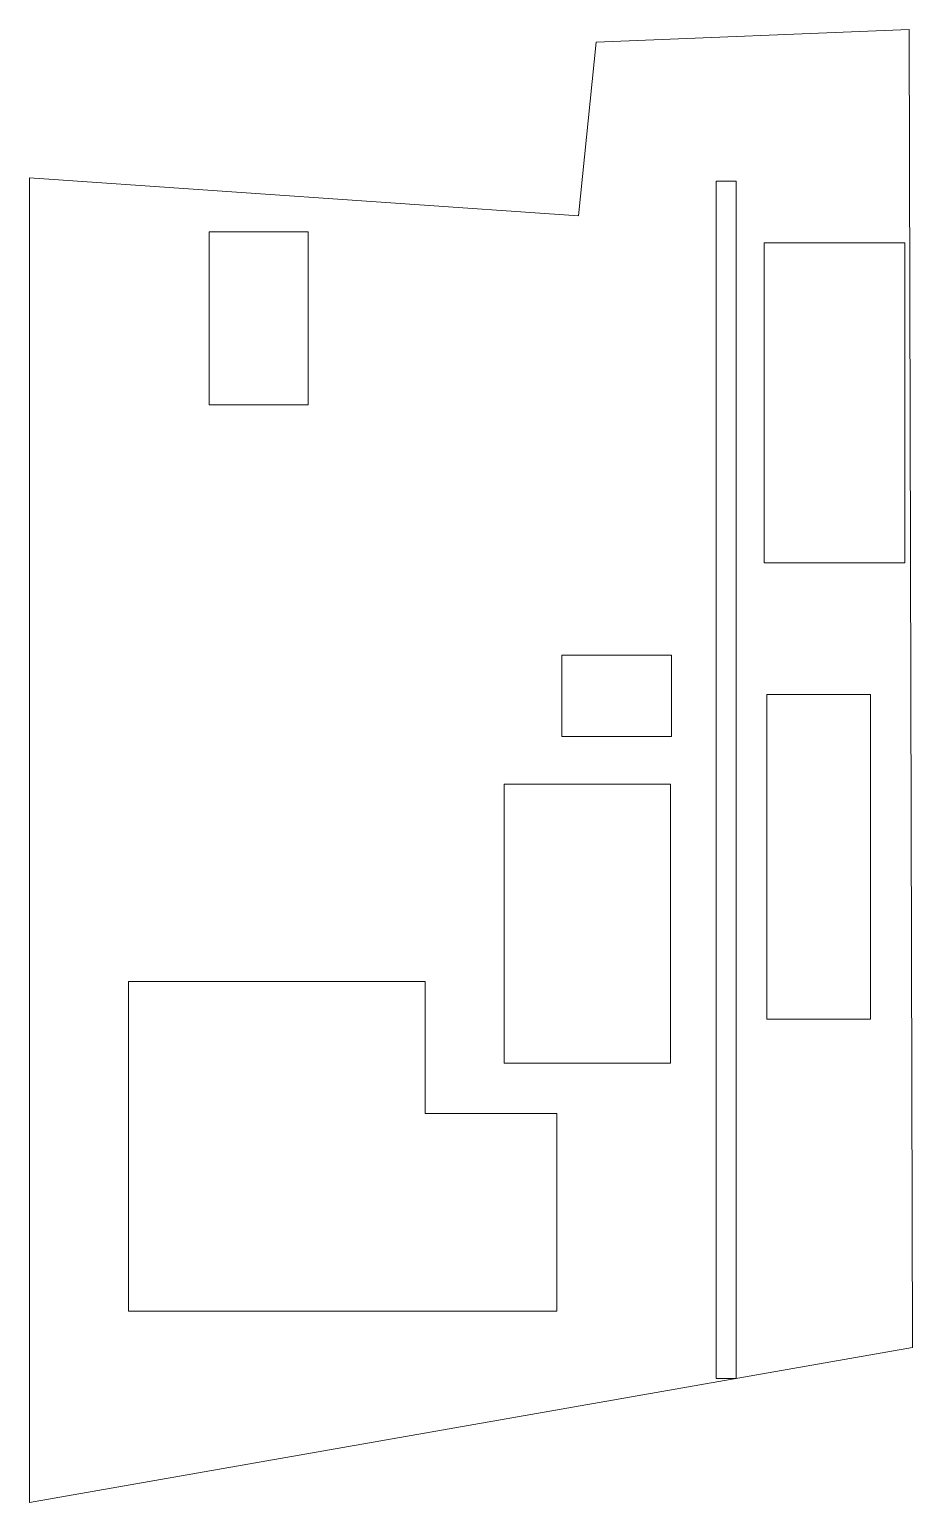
# Model space of a CAD drawing. Extents: x -22.7 to 4, y -19.9 to 24.8.
import ezdxf

# ---------------------------------------------------------------- set-up
doc = ezdxf.new("R2010")
doc.units = 0
doc.layers.add('s001-#def-active-grp', color=7, linetype='CONTINUOUS')

msp = doc.modelspace()

# ---------------------------------------------------------------- linework, layer by layer
at = {"layer": 's001-#def-active-grp', "color": 7, "linetype": 'CONTINUOUS', "lineweight": 9, "true_color": 0x000000}
for points in [[(-22.747, -19.887), (4.043, -15.182), (3.937, 24.818), (-5.555, 24.433), (-6.087, 19.16), (-22.747, 20.313), (-22.747, -19.887)], [(-1.312, -16.122), (-1.912, -16.122), (-1.912, 20.209), (-1.312, 20.209), (-1.312, -16.122)], [(-14.297, 13.423), (-17.297, 13.423), (-17.297, 18.675), (-14.297, 18.675), (-14.297, 13.423)], [(3.813, 8.632), (-0.457, 8.632), (-0.457, 18.339), (3.813, 18.339), (3.813, 8.632)], [(-3.266, 3.357), (-6.601, 3.357), (-6.601, 5.83), (-3.266, 5.83), (-3.266, 3.357)], [(2.763, -5.218), (-0.377, -5.218), (-0.377, 4.632), (2.763, 4.632), (2.763, -5.218)], [(-3.297, -6.554), (-8.347, -6.554), (-8.347, 1.916), (-3.297, 1.916), (-3.297, -6.554)], [(-19.747, -14.077), (-19.747, -4.077), (-10.747, -4.077), (-10.747, -8.077), (-6.747, -8.077), (-6.747, -14.077), (-19.747, -14.077)]]:
    msp.add_lwpolyline(points, dxfattribs=at)

doc.saveas('drawing.dxf')
